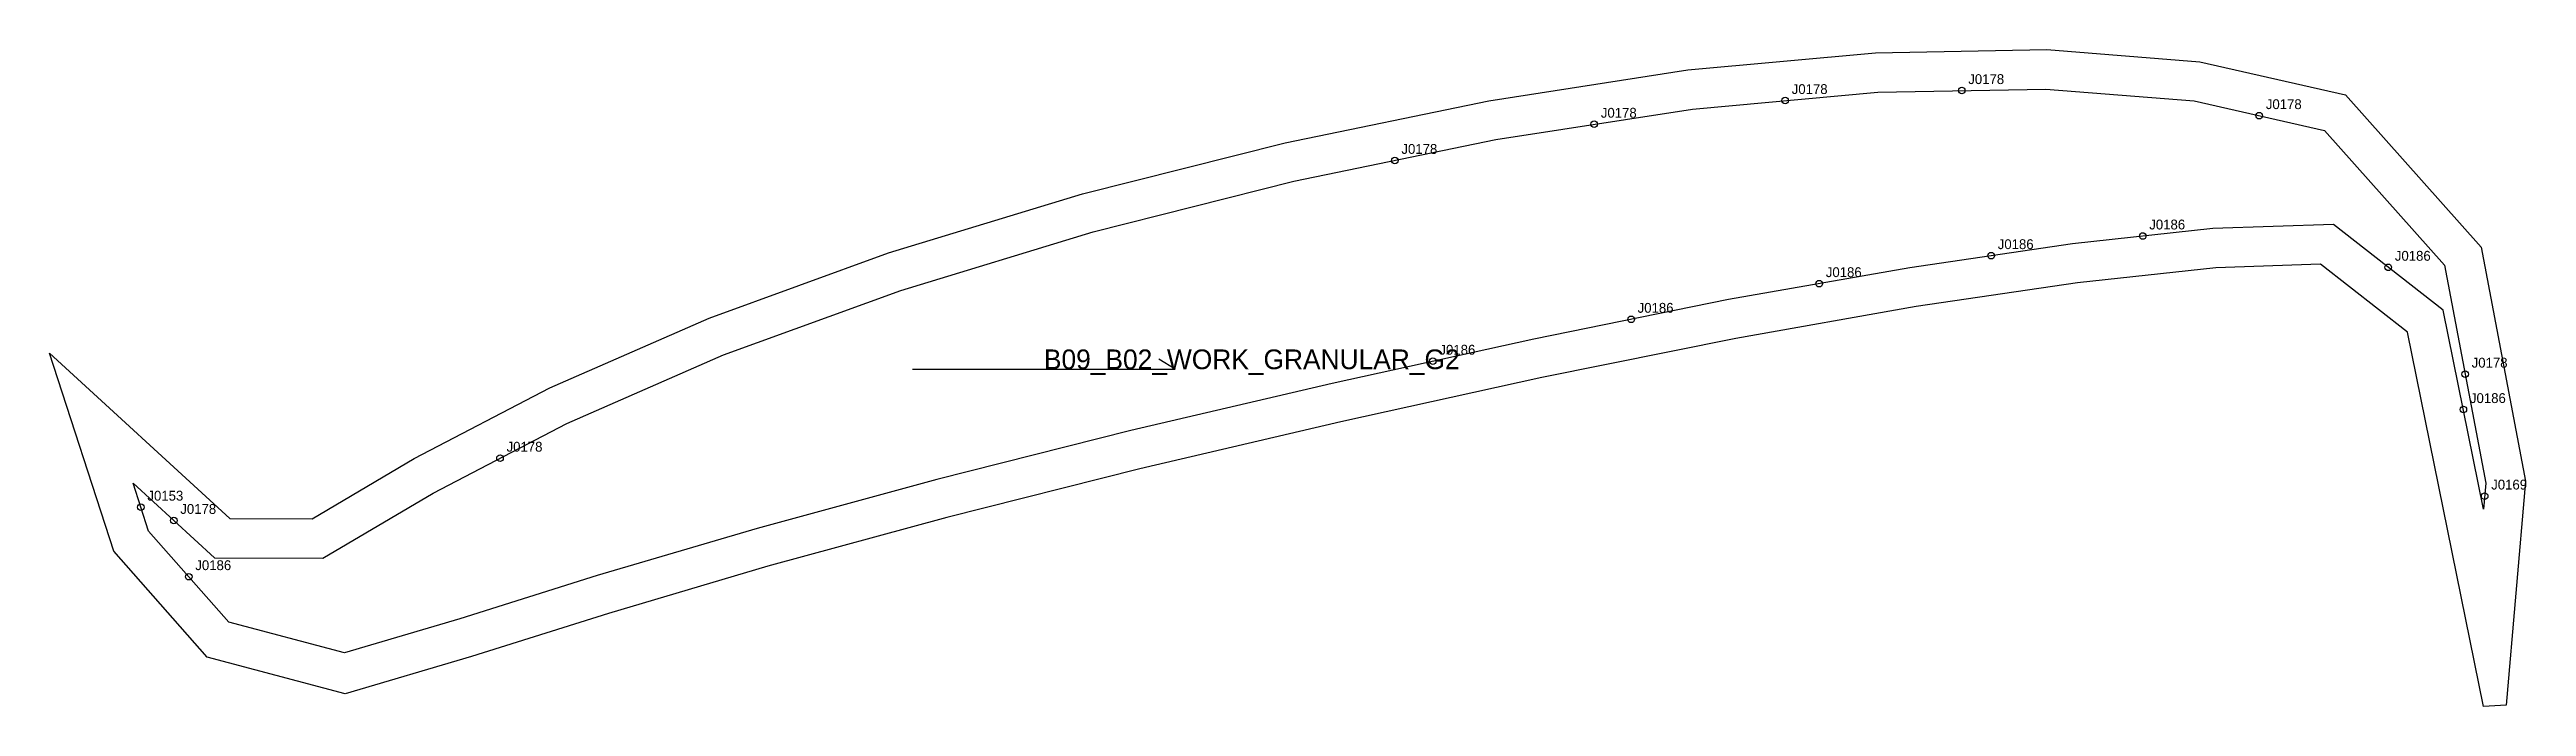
# Model space of a CAD drawing. Header units: millimetres. Extents: x -25 to 729, y -68 to 132.
import ezdxf

# ---------------------------------------------------------------- set-up
doc = ezdxf.new("R2010")
doc.units = ezdxf.units.MM
for name, color, linetype in [('CUT', 1, 'Continuous'), ('GRAIN', 3, 'Continuous'), ('LABEL', 7, 'Continuous'), ('NOTCH', 2, 'Continuous'), ('SEW', 5, 'Continuous')]:
    doc.layers.add(name, color=color, linetype=linetype)

msp = doc.modelspace()

# ---------------------------------------------------------------- linework, layer by layer
at = {"layer": 'CUT'}
msp.add_lwpolyline([(-25.45, 39.6), (29.47, -10.74), (54.54, -10.85), (85.64, 7.49), (126.95, 29.03), (175.47, 50.2), (230.12, 70.08), (289.27, 88.06), (350.96, 103.59), (413.08, 116.42), (473.68, 125.83), (530.89, 131.02), (583.08, 132), (629.72, 128.3), (674.06, 118.2), (715.36, 71.87), (728.89, 0.61), (722.98, -67.58), (716.06, -67.98), (692.95, 45.93), (666.4, 66.62), (634.52, 65.59), (592.39, 61), (543.28, 53.76), (488.3, 44.07), (429.21, 32.13), (367.95, 18.65), (306.77, 4.34), (247.9, -10.47), (193.38, -25.3), (144.85, -39.64), (103.07, -52.74), (64.64, -64.16), (22.61, -52.99), (-5.9, -20.71), (-25.45, 39.6)], close=True, dxfattribs=at)
at = {"layer": 'GRAIN'}
for p, q in [((237.51, 34.7), (317.51, 34.7)), ((317.51, 34.7), (312.51, 37.7))]:
    msp.add_line(p, q, dxfattribs=at)
at = {"layer": 'NOTCH'}
for centre in [(503.34, 116.47), (557.13, 119.51), (445.18, 109.26), (647.78, 111.88), (384.43, 98.25), (612.27, 75.24), (566.11, 69.25), (513.72, 60.73), (687.09, 65.71), (456.4, 49.87), (396.01, 37.11), (710.49, 33.18), (709.97, 22.39), (111.8, 7.59), (2.37, -7.32), (716.45, -3.94), (12.39, -11.36), (16.97, -28.48)]:
    msp.add_circle(centre, 1, dxfattribs=at)
at = {"layer": 'SEW'}
msp.add_lwpolyline([(0, 0), (24.78, -22.72), (57.79, -22.87), (91.47, -3.01), (132.13, 18.2), (179.92, 39.05), (233.92, 58.69), (292.48, 76.5), (353.63, 91.89), (415.22, 104.6), (475.14, 113.91), (531.55, 119.03), (582.72, 119.99), (627.9, 116.4), (667.66, 107.35), (704.19, 66.36), (716.79, 0), (716.11, -7.88), (703.82, 52.66), (670.35, 78.76), (633.67, 77.57), (590.86, 72.91), (541.36, 65.6), (486.07, 55.87), (426.73, 43.87), (365.3, 30.36), (303.94, 16), (244.86, 1.14), (190.1, -13.76), (141.36, -28.16), (99.56, -41.26), (64.46, -51.69), (29.2, -42.32), (4.74, -14.63)], close=True, dxfattribs=at)

# ---------------------------------------------------------------- texts
at = {"layer": 'LABEL'}
for s, height, p in [('J0178', 3, (505.34, 118.47)), ('J0178', 3, (559.13, 121.51)), ('J0178', 3, (447.18, 111.26)), ('J0178', 3, (649.78, 113.88)), ('J0178', 3, (386.43, 100.25)), ('J0186', 3, (614.27, 77.24)), ('J0186', 3, (568.11, 71.25)), ('J0186', 3, (689.09, 67.71)), ('J0186', 3, (515.72, 62.73)), ('J0186', 3, (458.4, 51.87)), ('B09_B02_WORK_GRANULAR_G2', 6, (277.51, 34.7)), ('J0186', 3, (398.01, 39.11)), ('J0178', 3, (712.49, 35.18)), ('J0186', 3, (711.97, 24.39)), ('J0178', 3, (113.8, 9.59)), ('J0169', 3, (718.45, -1.94)), ('J0153', 3, (4.37, -5.32)), ('J0178', 3, (14.39, -9.36)), ('J0186', 3, (18.97, -26.48))]:
    msp.add_text(s, height=height, dxfattribs=at).set_placement(p)

doc.saveas('drawing.dxf')
